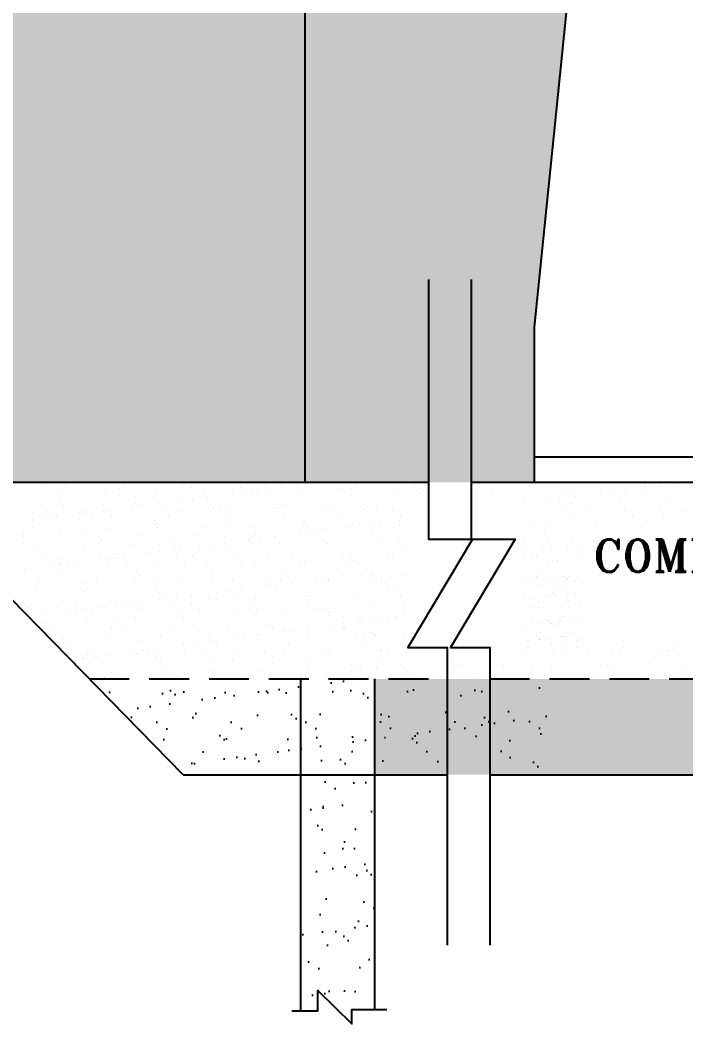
# Model space of a CAD drawing. Extents: x -1206532 to 786809, y -4288605 to 172932.
# Drawn here: x 467986 to 472996, y -4248785 to -4241240 of the extents above; entities that cross this region are included whole.
import ezdxf

# ---------------------------------------------------------------- set-up
doc = ezdxf.new("R2010")
doc.units = 0
doc.header["$LTSCALE"] = 300
doc.header["$MEASUREMENT"] = 0
doc.linetypes.add('DASHED', pattern=[0.75, 0.5, -0.25])
doc.layers.add('LINE', color=7, linetype='CONTINUOUS')
doc.styles.add('BIG', font='ROMANT.SHX')

msp = doc.modelspace()

# ---------------------------------------------------------------- hatches: boundary and pattern name
at = {"layer": 'LINE'}
h = msp.add_hatch(dxfattribs=at)
h.set_pattern_fill('AR-CONC', color=256, scale=50, style=0)
h.set_pattern_definition([(50, (-382186.66, -3709623.57), (358.63009, -31.37607), [37.5, -412.5]), (355, (-382186.66, -3709623.57), (-69.37567, 376.09607), [30, -330]), (100.4514, (-382156.78, -3709626.18), (289.25469, 344.71977), [31.8701, -350.57106]), (46.1842, (-382186.66, -3709523.57), (533.62052, -82.7595), [56.25, -618.75]), (96.6356, (-382142.2, -3709530.46), (467.33135, 487.05894), [47.80514, -525.8565]), (351.1842, (-382186.66, -3709523.57), (467.33097, 487.0593), [45, -495]), (21, (-382136.66, -3709548.57), (298.45353, -201.309445), [37.5, -412.5]), (326, (-382136.66, -3709548.57), (121.65767, 362.57502), [30, -330]), (71.4514, (-382111.8, -3709565.34), (420.11131, 161.26525), [31.8701, -350.57106]), (37.5, (-382186.66, -3709623.57), (6.079928, 166.446927), [0, -326, 0, -335, 0, -331.25]), (7.5, (-382186.66, -3709623.57), (131.53477, 197.205856), [0, -191, 0, -318.5, 0, -126.25]), (327.5, (-382298.16, -3709623.57), (266.911218, -11.277436), [0, -125, 0, -390, 0, -517.5]), (317.5, (-382348.16, -3709623.57), (291.593085, 50.05249), [0, -162.5, 0, -259, 0, -367.5])])
h.paths.add_polyline_path([(493379.08, -4237844.336), (482717.874, -4237844.336), (482717.874, -4244714.064), (486647.226, -4244714.064)])
h.paths.add_polyline_path([(467059.038, -4244714.064), (470131.834, -4244714.064), (470131.834, -4237844.336), (460327.184, -4237844.336)])
h.paths.add_polyline_path([(489494.473, -4242824.713), (496328.482, -4242824.713), (496328.482, -4244309.752), (489494.473, -4244309.752)], flags=9)
h.paths.add_polyline_path([(489525.144, -4243771.166), (496093.284, -4243771.166), (496093.284, -4245131.75), (489525.144, -4245131.75)], flags=9)
at = {"layer": 'LINE', "lineweight": 13}
h = msp.add_hatch(dxfattribs=at)
h.set_pattern_fill('AR-SAND', color=256, scale=100, style=0)
h.set_pattern_definition([(37.5, (-145127.12, 0), (-6.299336, 192.682377), [0, -152, 0, -170, 0, -162.5]), (7.5, (-145127.12, 0), (176.97767, 282.214607), [0, -82, 0, -137, 0, -52.5]), (327.5, (-145250.12, 0), (311.414186, 0.5659054), [0, -50, 0, -180, 0, -235]), (317.5, (-145250.12, 0), (300.61266, 87.767556), [0, -25, 0, -118, 0, -135])])
h.paths.add_polyline_path([(470131.834, -4244714.064), (471058.836, -4244714.064), (471379.508, -4244714.064), (471853.526, -4244714.064), (471853.526, -4243547.664), (472436.726, -4237844.336), (470131.834, -4237844.336)])
h.paths.add_polyline_path([(480996.182, -4243547.664), (480996.182, -4244714.064), (481701.671, -4244714.064), (482022.343, -4244714.064), (482717.874, -4244714.064), (482717.874, -4237844.336), (480412.982, -4237844.336)])
at = {"layer": 'LINE'}
h = msp.add_hatch(dxfattribs=at)
h.set_pattern_fill('AR-SAND', color=256, scale=180, style=0)
h.set_pattern_definition([(37.5, (-31843.97, -3503274.63), (-11.338804, 346.82828), [0, -273.6, 0, -306, 0, -292.5]), (7.5, (-31843.97, -3503274.63), (318.5598, 507.9863), [0, -147.6, 0, -246.6, 0, -94.5]), (327.5, (-32065.37, -3503274.63), (560.54554, 1.01863), [0, -90, 0, -324, 0, -423]), (317.5, (-32065.37, -3503274.63), (541.1028, 157.9816), [0, -45, 0, -212.4, 0, -243])])
h.paths.add_polyline_path([(470651.278, -4246192.345), (470651.278, -4246912.345), (471946.415, -4246912.345), (471946.415, -4246192.345)])
h.paths.add_polyline_path([(470651.278, -4246192.345), (470094.986, -4246192.345), (470094.986, -4246912.345), (470651.278, -4246912.345)])
h.paths.add_polyline_path([(468507.65, -4246192.345), (469213.2, -4246912.345), (470094.986, -4246912.345), (470094.986, -4246192.345)])
h.paths.add_polyline_path([(470651.278, -4246912.345), (470094.986, -4246912.345), (470094.986, -4248687.758), (470225.988, -4248687.758), (470225.988, -4248535.242), (470482.45, -4248785.367), (470482.45, -4248677.021), (470651.278, -4248677.021)])
h = msp.add_hatch(dxfattribs=at)
h.set_pattern_fill('AR-SAND', color=256, scale=140, style=0)
h.set_pattern_definition([(37.5, (481947.66, -3995430.46), (-8.81907, 269.75533), [0, -212.8, 0, -238, 0, -227.5]), (7.5, (481947.66, -3995430.46), (247.76874, 395.10045), [0, -114.8, 0, -191.8, 0, -73.5]), (327.5, (481775.46, -3995430.46), (435.97986, 0.79227), [0, -70, 0, -252, 0, -329]), (317.5, (481775.46, -3995430.46), (420.8577, 122.8746), [0, -35, 0, -165.2, 0, -189])])
h.paths.add_polyline_path([(483611.278, -4246192.345), (483054.986, -4246192.345), (483054.986, -4246912.345), (483611.278, -4246912.345)])
h.paths.add_polyline_path([(483054.986, -4246192.345), (480336.687, -4246192.345), (480336.687, -4246912.345), (483054.986, -4246912.345)])
h.paths.add_polyline_path([(479780.395, -4246192.345), (477156.434, -4246192.345), (476822.953, -4246192.345), (476822.953, -4246912.345), (479352.13, -4246912.345), (479780.395, -4246912.345)])
h.paths.add_polyline_path([(476822.953, -4246192.345), (476266.661, -4246192.345), (476266.661, -4246912.345), (476822.953, -4246912.345)])
h.paths.add_polyline_path([(476266.661, -4246192.345), (473812.69, -4246192.345), (473812.69, -4246912.345), (476266.661, -4246912.345)])
h.paths.add_polyline_path([(473812.69, -4246192.345), (473256.399, -4246192.345), (473256.399, -4246912.345), (473812.69, -4246912.345)])
h.paths.add_polyline_path([(473256.399, -4246192.345), (470651.278, -4246192.345), (470651.278, -4246912.345), (473256.399, -4246912.345)])
h.paths.add_polyline_path([(473812.69, -4246912.345), (473256.399, -4246912.345), (473256.399, -4248687.758), (473387.401, -4248687.758), (473387.401, -4248535.242), (473643.862, -4248785.367), (473643.862, -4248677.021), (473812.69, -4248677.021)])
h.paths.add_polyline_path([(476822.953, -4246912.345), (476266.661, -4246912.345), (476266.661, -4248687.758), (476397.663, -4248687.758), (476397.663, -4248535.242), (476654.124, -4248785.367), (476654.124, -4248677.021), (476822.953, -4248677.021)])
h.paths.add_polyline_path([(480336.687, -4246912.345), (479780.395, -4246912.345), (479780.395, -4248687.758), (479911.397, -4248687.758), (479911.397, -4248535.242), (480167.858, -4248785.367), (480167.858, -4248677.021), (480336.687, -4248677.021)])
h.paths.add_polyline_path([(485198.615, -4246192.345), (483611.278, -4246192.345), (483611.278, -4246912.345), (484493.065, -4246912.345)])

# ---------------------------------------------------------------- linework, layer by layer
for p, q in [((469213.2, -4246912.345), (460327.184, -4237844.336)), ((470131.834, -4244714.064), (470131.834, -4237844.336)), ((472436.726, -4237844.336), (471853.526, -4243547.664)), ((471853.526, -4243547.664), (471853.526, -4244714.064)), ((471853.526, -4244521.831), (477857.542, -4244521.831)), ((467059.038, -4244714.064), (471058.836, -4244714.064)), ((468148.288, -4244734.158), (468148.288, -4244734.158)), ((468333.817, -4244755.735), (468333.817, -4244755.735)), ((468708.491, -4244738.97), (468708.491, -4244738.97)), ((468734.296, -4244762.616), (468734.296, -4244762.616)), ((468769.797, -4244754.943), (468769.797, -4244754.943)), ((469205.777, -4244754.151), (469205.777, -4244754.151)), ((469276.951, -4244751.349), (469276.951, -4244751.349)), ((469641.757, -4244753.358), (469641.757, -4244753.358)), ((469837.155, -4244756.161), (469837.155, -4244756.161)), ((469960.929, -4244751.42), (469960.929, -4244751.42)), ((470033.801, -4244741.827), (470033.801, -4244741.827)), ((470077.736, -4244752.566), (470077.736, -4244752.566)), ((470110.566, -4244766.58), (470110.566, -4244766.58)), ((470147.618, -4244726.842), (470147.618, -4244726.842)), ((470405.615, -4244768.539), (470405.615, -4244768.539)), ((470477.028, -4244761.905), (470477.028, -4244761.905)), ((470513.716, -4244751.774), (470513.716, -4244751.774)), ((470835.161, -4244763.623), (470835.161, -4244763.623)), ((470949.696, -4244750.982), (470949.696, -4244750.982)), ((471213.286, -4244750), (471213.286, -4244750)), ((471379.508, -4244714.064), (477857.542, -4244714.064)), ((471385.676, -4244750.189), (471385.676, -4244750.189)), ((471579.749, -4244745.326), (471579.749, -4244745.326)), ((471821.656, -4244749.397), (471821.656, -4244749.397)), ((471937.881, -4244747.043), (471937.881, -4244747.043)), ((472257.636, -4244748.605), (472257.636, -4244748.605)), ((472316.006, -4244733.42), (472316.006, -4244733.42)), ((472682.469, -4244728.746), (472682.469, -4244728.746)), ((472693.616, -4244747.812), (472693.616, -4244747.812)), ((472727.946, -4244749.617), (472727.946, -4244749.617)), ((472800.817, -4244740.023), (472800.817, -4244740.023)), ((472914.635, -4244725.039), (472914.635, -4244725.039)), ((468271.588, -4244795.065), (468271.588, -4244795.065)), ((468629.72, -4244796.783), (468629.72, -4244796.783)), ((469007.845, -4244783.16), (469007.845, -4244783.16)), ((469280.104, -4244841.053), (469280.104, -4244841.053)), ((469374.308, -4244778.485), (469374.308, -4244778.485)), ((469393.922, -4244826.068), (469393.922, -4244826.068)), ((469584.081, -4244801.033), (469584.081, -4244801.033)), ((469656.952, -4244791.44), (469656.952, -4244791.44)), ((469732.441, -4244780.203), (469732.441, -4244780.203)), ((469770.77, -4244776.455), (469770.77, -4244776.455)), ((469862.959, -4244779.807), (469862.959, -4244779.807)), ((470965.818, -4244773.351), (470965.818, -4244773.351)), ((470991.623, -4244796.997), (470991.623, -4244796.997)), ((471534.279, -4244785.73), (471534.279, -4244785.73)), ((472047.121, -4244839.249), (472047.121, -4244839.249)), ((472094.482, -4244790.542), (472094.482, -4244790.542)), ((472120.287, -4244814.188), (472120.287, -4244814.188)), ((472160.939, -4244824.265), (472160.939, -4244824.265)), ((472351.098, -4244799.23), (472351.098, -4244799.23)), ((472423.969, -4244789.636), (472423.969, -4244789.636)), ((472537.787, -4244774.652), (472537.787, -4244774.652)), ((472662.943, -4244802.921), (472662.943, -4244802.921)), ((468287.633, -4244861.845), (468287.633, -4244861.845)), ((468313.438, -4244885.491), (468313.438, -4244885.491)), ((468830.385, -4244900.259), (468830.385, -4244900.259)), ((468856.094, -4244874.224), (468856.094, -4244874.224)), ((468903.256, -4244890.666), (468903.256, -4244890.666)), ((469017.074, -4244875.681), (469017.074, -4244875.681)), ((469207.233, -4244850.646), (469207.233, -4244850.646)), ((469416.297, -4244879.035), (469416.297, -4244879.035)), ((469442.102, -4244902.681), (469442.102, -4244902.681)), ((469563.615, -4244909.747), (469563.615, -4244909.747)), ((469930.078, -4244905.073), (469930.078, -4244905.073)), ((469984.758, -4244891.414), (469984.758, -4244891.414)), ((470288.21, -4244906.791), (470288.21, -4244906.791)), ((470544.961, -4244896.226), (470544.961, -4244896.226)), ((470570.765, -4244919.872), (470570.765, -4244919.872)), ((470666.335, -4244893.168), (470666.335, -4244893.168)), ((471784.091, -4244873.878), (471784.091, -4244873.878)), ((471974.25, -4244848.843), (471974.25, -4244848.843)), ((472135.518, -4244871.913), (472135.518, -4244871.913)), ((472493.651, -4244873.631), (472493.651, -4244873.631)), ((472871.776, -4244860.008), (472871.776, -4244860.008)), ((468082.77, -4244939.95), (468082.77, -4244939.95)), ((468149.56, -4244989.892), (468149.56, -4244989.892)), ((468175.313, -4244933.299), (468175.313, -4244933.299)), ((468234.35, -4244970.91), (468234.35, -4244970.91)), ((468263.378, -4244974.907), (468263.378, -4244974.907)), ((468453.537, -4244949.872), (468453.537, -4244949.872)), ((468460.895, -4244926.327), (468460.895, -4244926.327)), ((468526.408, -4244940.279), (468526.408, -4244940.279)), ((468611.293, -4244932.507), (468611.293, -4244932.507)), ((468640.226, -4244925.294), (468640.226, -4244925.294)), ((468670.33, -4244970.118), (468670.33, -4244970.118)), ((468827.357, -4244921.653), (468827.357, -4244921.653)), ((469047.273, -4244931.714), (469047.273, -4244931.714)), ((469106.31, -4244969.325), (469106.31, -4244969.325)), ((469185.49, -4244923.37), (469185.49, -4244923.37)), ((469483.252, -4244930.922), (469483.252, -4244930.922)), ((469542.29, -4244968.533), (469542.29, -4244968.533)), ((469919.232, -4244930.13), (469919.232, -4244930.13)), ((469978.27, -4244967.741), (469978.27, -4244967.741)), ((470355.212, -4244929.338), (470355.212, -4244929.338)), ((470414.25, -4244966.949), (470414.25, -4244966.949)), ((470791.192, -4244928.545), (470791.192, -4244928.545)), ((470850.229, -4244966.156), (470850.229, -4244966.156)), ((472099.132, -4244926.169), (472099.132, -4244926.169)), ((472158.169, -4244963.78), (472158.169, -4244963.78)), ((472242.085, -4244925.795), (472242.085, -4244925.795)), ((472535.111, -4244925.376), (472535.111, -4244925.376)), ((472594.149, -4244962.987), (472594.149, -4244962.987)), ((472802.288, -4244930.607), (472802.288, -4244930.607)), ((472828.093, -4244954.253), (472828.093, -4244954.253)), ((472971.091, -4244924.584), (472971.091, -4244924.584)), ((468076.688, -4244999.485), (468076.688, -4244999.485)), ((468280.407, -4245064.82), (468280.407, -4245064.82)), ((468435.236, -4244997.098), (468435.236, -4244997.098)), ((468638.539, -4245066.538), (468638.539, -4245066.538)), ((468995.439, -4245001.91), (468995.439, -4245001.91)), ((469016.664, -4245052.915), (469016.664, -4245052.915)), ((469021.244, -4245025.556), (469021.244, -4245025.556)), ((469383.127, -4245048.241), (469383.127, -4245048.241)), ((469563.9, -4245014.289), (469563.9, -4245014.289)), ((469741.26, -4245049.958), (469741.26, -4245049.958)), ((470119.385, -4245036.335), (470119.385, -4245036.335)), ((470124.103, -4245019.101), (470124.103, -4245019.101)), ((470149.908, -4245042.746), (470149.908, -4245042.746)), ((470466.857, -4245047.295), (470466.857, -4245047.295)), ((470485.847, -4245031.661), (470485.847, -4245031.661)), ((470539.728, -4245037.701), (470539.728, -4245037.701)), ((470653.546, -4245022.717), (470653.546, -4245022.717)), ((470692.564, -4245031.479), (470692.564, -4245031.479)), ((470843.705, -4244997.682), (470843.705, -4244997.682)), ((470843.98, -4245033.378), (470843.98, -4245033.378)), ((471821.227, -4245048.67), (471821.227, -4245048.67)), ((471946.7, -4245016.799), (471946.7, -4245016.799)), ((472324.825, -4245003.176), (472324.825, -4245003.176)), ((472691.288, -4244998.501), (472691.288, -4244998.501)), ((468010.905, -4245107.102), (468010.905, -4245107.102)), ((468014.378, -4245119.973), (468014.378, -4245119.973)), ((468446.885, -4245106.309), (468446.885, -4245106.309)), ((468882.865, -4245105.517), (468882.865, -4245105.517)), ((469143.042, -4245137.163), (469143.042, -4245137.163)), ((469318.845, -4245104.725), (469318.845, -4245104.725)), ((469703.245, -4245141.975), (469703.245, -4245141.975)), ((469713.161, -4245146.521), (469713.161, -4245146.521)), ((469754.825, -4245103.933), (469754.825, -4245103.933)), ((469786.032, -4245136.927), (469786.032, -4245136.927)), ((469899.85, -4245121.943), (469899.85, -4245121.943)), ((470090.009, -4245096.908), (470090.009, -4245096.908)), ((470162.88, -4245087.314), (470162.88, -4245087.314)), ((470190.804, -4245103.14), (470190.804, -4245103.14)), ((470276.698, -4245072.33), (470276.698, -4245072.33)), ((470626.784, -4245102.348), (470626.784, -4245102.348)), ((471777.875, -4245146.343), (471777.875, -4245146.343)), ((471934.724, -4245099.971), (471934.724, -4245099.971)), ((472144.337, -4245141.669), (472144.337, -4245141.669)), ((468091.589, -4245209.706), (468091.589, -4245209.706)), ((468469.714, -4245196.082), (468469.714, -4245196.082)), ((468600.386, -4245148.43), (468600.386, -4245148.43)), ((468836.176, -4245191.408), (468836.176, -4245191.408)), ((469146.153, -4245221.169), (469146.153, -4245221.169)), ((469194.309, -4245193.126), (469194.309, -4245193.126)), ((469336.312, -4245196.134), (469336.312, -4245196.134)), ((469409.184, -4245186.54), (469409.184, -4245186.54)), ((469523.002, -4245171.556), (469523.002, -4245171.556)), ((469572.434, -4245179.503), (469572.434, -4245179.503)), ((469729.05, -4245165.621), (469729.05, -4245165.621)), ((469938.897, -4245174.828), (469938.897, -4245174.828)), ((470271.706, -4245154.354), (470271.706, -4245154.354)), ((470297.029, -4245176.546), (470297.029, -4245176.546)), ((470675.154, -4245162.923), (470675.154, -4245162.923)), ((470831.909, -4245159.166), (470831.909, -4245159.166)), ((470857.714, -4245182.811), (470857.714, -4245182.811)), ((471913.17, -4245219.365), (471913.17, -4245219.365)), ((471960.573, -4245176.356), (471960.573, -4245176.356)), ((471986.378, -4245200.002), (471986.378, -4245200.002)), ((472103.329, -4245194.33), (472103.329, -4245194.33)), ((472176.2, -4245184.736), (472176.2, -4245184.736)), ((468153.724, -4245247.659), (468153.724, -4245247.659)), ((468179.528, -4245271.305), (468179.528, -4245271.305)), ((468288.381, -4245283.873), (468288.381, -4245283.873)), ((468582.616, -4245295.36), (468582.616, -4245295.36)), ((468655.487, -4245285.766), (468655.487, -4245285.766)), ((468722.184, -4245260.038), (468722.184, -4245260.038)), ((468724.361, -4245283.081), (468724.361, -4245283.081)), ((468769.305, -4245270.782), (468769.305, -4245270.782)), ((468959.464, -4245245.747), (468959.464, -4245245.747)), ((469032.335, -4245236.153), (469032.335, -4245236.153)), ((469160.341, -4245282.289), (469160.341, -4245282.289)), ((469282.388, -4245264.85), (469282.388, -4245264.85)), ((469308.192, -4245288.495), (469308.192, -4245288.495)), ((469596.32, -4245281.496), (469596.32, -4245281.496)), ((469850.848, -4245277.228), (469850.848, -4245277.228)), ((470032.3, -4245280.704), (470032.3, -4245280.704)), ((470411.051, -4245282.04), (470411.051, -4245282.04)), ((470468.28, -4245279.912), (470468.28, -4245279.912)), ((470749.392, -4245275.286), (470749.392, -4245275.286)), ((470789.604, -4245277.162), (470789.604, -4245277.162)), ((471776.22, -4245277.535), (471776.22, -4245277.535)), ((471799.352, -4245234.349), (471799.352, -4245234.349)), ((471830.678, -4245279.951), (471830.678, -4245279.951)), ((471870.483, -4245273.248), (471870.483, -4245273.248)), ((472212.2, -4245276.743), (472212.2, -4245276.743)), ((468015.609, -4245370.008), (468015.609, -4245370.008)), ((468205.768, -4245344.973), (468205.768, -4245344.973)), ((468278.639, -4245335.379), (468278.639, -4245335.379)), ((468289.226, -4245334.576), (468289.226, -4245334.576)), ((468347.418, -4245321.484), (468347.418, -4245321.484)), ((468392.457, -4245320.395), (468392.457, -4245320.395)), ((468647.358, -4245336.293), (468647.358, -4245336.293)), ((468783.398, -4245320.692), (468783.398, -4245320.692)), ((469025.483, -4245322.67), (469025.483, -4245322.67)), ((469219.378, -4245319.9), (469219.378, -4245319.9)), ((469391.946, -4245317.996), (469391.946, -4245317.996)), ((469655.358, -4245319.107), (469655.358, -4245319.107)), ((469750.079, -4245319.714), (469750.079, -4245319.714)), ((470091.338, -4245318.315), (470091.338, -4245318.315)), ((470128.204, -4245306.09), (470128.204, -4245306.09)), ((470436.856, -4245305.686), (470436.856, -4245305.686)), ((470494.666, -4245301.416), (470494.666, -4245301.416)), ((470527.318, -4245317.523), (470527.318, -4245317.523)), ((471955.673, -4245315.048), (471955.673, -4245315.048)), ((471991.25, -4245303.007), (471991.25, -4245303.007)), ((472031.462, -4245304.884), (472031.462, -4245304.884)), ((468301.327, -4245382.912), (468301.327, -4245382.912)), ((468861.53, -4245387.724), (468861.53, -4245387.724)), ((468887.334, -4245411.37), (468887.334, -4245411.37)), ((469429.99, -4245400.103), (469429.99, -4245400.103)), ((469947.716, -4245444.584), (469947.716, -4245444.584)), ((469990.194, -4245404.915), (469990.194, -4245404.915)), ((470015.998, -4245428.561), (470015.998, -4245428.561)), ((470219.088, -4245442.395), (470219.088, -4245442.395)), ((470291.96, -4245432.802), (470291.96, -4245432.802)), ((470305.848, -4245446.301), (470305.848, -4245446.301)), ((470405.777, -4245417.817), (470405.777, -4245417.817)), ((470558.654, -4245417.293), (470558.654, -4245417.293)), ((470613.532, -4245427.483), (470613.532, -4245427.483)), ((470627.512, -4245405.634), (470627.512, -4245405.634)), ((470634.9, -4245395.871), (470634.9, -4245395.871)), ((470701.621, -4245428.594), (470701.621, -4245428.594)), ((470764.082, -4245420.371), (470764.082, -4245420.371)), ((470861.64, -4245407.527), (470861.64, -4245407.527)), ((471869.37, -4245433.355), (471869.37, -4245433.355)), ((471876.758, -4245423.592), (471876.758, -4245423.592)), ((471887.06, -4245383.132), (471887.06, -4245383.132)), ((472005.94, -4245448.092), (472005.94, -4245448.092)), ((472075.112, -4245424.493), (472075.112, -4245424.493)), ((472097.23, -4245444.761), (472097.23, -4245444.761)), ((472103.498, -4245435.248), (472103.498, -4245435.248)), ((472108.32, -4245424.767), (472108.32, -4245424.767)), ((472183.729, -4245425.064), (472183.729, -4245425.064)), ((468100.408, -4245479.461), (468100.408, -4245479.461)), ((468123.973, -4245457.676), (468123.973, -4245457.676)), ((468440.672, -4245510.599), (468440.672, -4245510.599)), ((468478.533, -4245465.838), (468478.533, -4245465.838)), ((468559.953, -4245456.884), (468559.953, -4245456.884)), ((468844.995, -4245461.163), (468844.995, -4245461.163)), ((468995.933, -4245456.092), (468995.933, -4245456.092)), ((469009.133, -4245522.978), (469009.133, -4245522.978)), ((469203.128, -4245462.881), (469203.128, -4245462.881)), ((469431.913, -4245455.299), (469431.913, -4245455.299)), ((469581.253, -4245449.258), (469581.253, -4245449.258)), ((469652.081, -4245517.043), (469652.081, -4245517.043)), ((469867.892, -4245454.507), (469867.892, -4245454.507)), ((469915.111, -4245482.415), (469915.111, -4245482.415)), ((470028.929, -4245467.43), (470028.929, -4245467.43)), ((470303.872, -4245453.715), (470303.872, -4245453.715)), ((470664.135, -4245459.721), (470664.135, -4245459.721)), ((470746.951, -4245515.08), (470746.951, -4245515.08)), ((470797.163, -4245508.381), (470797.163, -4245508.381)), ((471785.226, -4245457.684), (471785.226, -4245457.684)), ((471855.39, -4245455.204), (471855.39, -4245455.204)), ((471905.993, -4245487.442), (471905.993, -4245487.442)), ((471943.479, -4245456.315), (471943.479, -4245456.315)), ((472056.463, -4245490.164), (472056.463, -4245490.164)), ((472158.923, -4245457.005), (472158.923, -4245457.005)), ((468466.477, -4245534.245), (468466.477, -4245534.245)), ((469034.302, -4245592.425), (469034.302, -4245592.425)), ((469088.544, -4245591.234), (469088.544, -4245591.234)), ((469161.415, -4245581.641), (469161.415, -4245581.641)), ((469275.233, -4245566.656), (469275.233, -4245566.656)), ((469400.765, -4245587.751), (469400.765, -4245587.751)), ((469465.392, -4245541.621), (469465.392, -4245541.621)), ((469538.263, -4245532.028), (469538.263, -4245532.028)), ((469569.336, -4245527.789), (469569.336, -4245527.789)), ((469595.141, -4245551.435), (469595.141, -4245551.435)), ((469758.898, -4245589.469), (469758.898, -4245589.469)), ((470137.023, -4245575.846), (470137.023, -4245575.846)), ((470137.796, -4245540.168), (470137.796, -4245540.168)), ((470503.486, -4245571.171), (470503.486, -4245571.171)), ((470769.069, -4245535.347), (470769.069, -4245535.347)), ((470846.308, -4245575.778), (470846.308, -4245575.778)), ((471781.298, -4245597.15), (471781.298, -4245597.15)), ((471843.759, -4245588.927), (471843.759, -4245588.927)), ((471941.318, -4245576.083), (471941.318, -4245576.083)), ((471967.399, -4245573.741), (471967.399, -4245573.741)), ((471988.809, -4245542.801), (471988.809, -4245542.801)), ((472010.927, -4245563.069), (472010.927, -4245563.069)), ((472039.021, -4245536.102), (472039.021, -4245536.102)), ((472104.311, -4245554.624), (472104.311, -4245554.624)), ((472166.772, -4245546.401), (472166.772, -4245546.401)), ((468019.814, -4245633.474), (468019.814, -4245633.474)), ((468024.506, -4245672.851), (468024.506, -4245672.851)), ((468045.619, -4245657.119), (468045.619, -4245657.119)), ((468298.045, -4245604.331), (468298.045, -4245604.331)), ((468401.449, -4245634.448), (468401.449, -4245634.448)), ((468460.486, -4245672.059), (468460.486, -4245672.059)), ((468521.536, -4245665.882), (468521.536, -4245665.882)), ((468588.275, -4245645.852), (468588.275, -4245645.852)), ((468656.177, -4245606.049), (468656.177, -4245606.049)), ((468711.696, -4245640.847), (468711.696, -4245640.847)), ((468784.567, -4245631.254), (468784.567, -4245631.254)), ((468837.429, -4245633.655), (468837.429, -4245633.655)), ((468896.466, -4245671.266), (468896.466, -4245671.266)), ((468898.385, -4245616.269), (468898.385, -4245616.269)), ((469148.478, -4245650.664), (469148.478, -4245650.664)), ((469174.283, -4245674.31), (469174.283, -4245674.31)), ((469273.409, -4245632.863), (469273.409, -4245632.863)), ((469332.446, -4245670.474), (469332.446, -4245670.474)), ((469709.388, -4245632.071), (469709.388, -4245632.071)), ((469716.939, -4245663.043), (469716.939, -4245663.043)), ((469768.426, -4245669.682), (469768.426, -4245669.682)), ((470145.368, -4245631.279), (470145.368, -4245631.279)), ((470204.406, -4245668.89), (470204.406, -4245668.89)), ((470277.142, -4245667.855), (470277.142, -4245667.855)), ((470642.459, -4245627.09), (470642.459, -4245627.09)), ((470873.467, -4245631.011), (470873.467, -4245631.011)), ((471840.894, -4245645.746), (471840.894, -4245645.746)), ((471884.317, -4245654.811), (471884.317, -4245654.811)), ((471894.619, -4245614.351), (471894.619, -4245614.351)), ((472088.166, -4245603.499), (472088.166, -4245603.499)), ((472115.325, -4245658.732), (472115.325, -4245658.732)), ((472191.288, -4245656.283), (472191.288, -4245656.283)), ((468109.227, -4245749.216), (468109.227, -4245749.216)), ((468144.688, -4245715.495), (468144.688, -4245715.495)), ((468334.847, -4245690.46), (468334.847, -4245690.46)), ((468407.719, -4245680.867), (468407.719, -4245680.867)), ((468487.352, -4245735.593), (468487.352, -4245735.593)), ((468853.815, -4245730.919), (468853.815, -4245730.919)), ((469211.947, -4245732.636), (469211.947, -4245732.636)), ((469590.072, -4245719.013), (469590.072, -4245719.013)), ((469956.535, -4245714.339), (469956.535, -4245714.339)), ((470302.947, -4245691.5), (470302.947, -4245691.5)), ((470314.667, -4245716.057), (470314.667, -4245716.057)), ((470649.267, -4245746.185), (470649.267, -4245746.185)), ((470710.447, -4245727.975), (470710.447, -4245727.975)), ((470804.722, -4245739.6), (470804.722, -4245739.6)), ((470812.26, -4245724.726), (470812.26, -4245724.726)), ((470874.721, -4245716.503), (470874.721, -4245716.503)), ((471831.538, -4245725.938), (471831.538, -4245725.938)), ((472064.022, -4245721.382), (472064.022, -4245721.382)), ((472116.579, -4245744.224), (472116.579, -4245744.224)), ((472214.137, -4245731.38), (472214.137, -4245731.38)), ((468167.417, -4245768.727), (468167.417, -4245768.727)), ((468237.041, -4245808.25), (468237.041, -4245808.25)), ((468673.021, -4245807.458), (468673.021, -4245807.458)), ((468727.62, -4245773.539), (468727.62, -4245773.539)), ((468753.425, -4245797.184), (468753.425, -4245797.184)), ((469109.001, -4245806.666), (469109.001, -4245806.666)), ((469296.081, -4245785.917), (469296.081, -4245785.917)), ((469544.981, -4245805.874), (469544.981, -4245805.874)), ((469856.284, -4245790.729), (469856.284, -4245790.729)), ((469882.089, -4245814.375), (469882.089, -4245814.375)), ((469980.96, -4245805.081), (469980.96, -4245805.081)), ((470158.009, -4245812.918), (470158.009, -4245812.918)), ((470348.168, -4245787.883), (470348.168, -4245787.883)), ((470416.94, -4245804.289), (470416.94, -4245804.289)), ((470421.039, -4245778.289), (470421.039, -4245778.289)), ((470424.745, -4245803.108), (470424.745, -4245803.108)), ((470534.857, -4245763.305), (470534.857, -4245763.305)), ((470551.708, -4245759.028), (470551.708, -4245759.028)), ((470761.051, -4245760.213), (470761.051, -4245760.213)), ((471793.566, -4245786.75), (471793.566, -4245786.75)), ((471882.142, -4245758.176), (471882.142, -4245758.176)), ((471891.125, -4245773.906), (471891.125, -4245773.906)), ((471952.305, -4245755.696), (471952.305, -4245755.696)), ((471960.333, -4245755.191), (471960.333, -4245755.191)), ((471982.451, -4245775.459), (471982.451, -4245775.459)), ((472002.909, -4245787.934), (472002.909, -4245787.934)), ((472046.58, -4245767.321), (472046.58, -4245767.321)), ((472054.118, -4245752.447), (472054.118, -4245752.447)), ((468306.763, -4245896.413), (468306.763, -4245896.413)), ((468306.864, -4245874.086), (468306.864, -4245874.086)), ((468664.996, -4245875.804), (468664.996, -4245875.804)), ((469043.122, -4245862.181), (469043.122, -4245862.181)), ((469409.584, -4245857.506), (469409.584, -4245857.506)), ((469594.471, -4245887.109), (469594.471, -4245887.109)), ((469667.343, -4245877.515), (469667.343, -4245877.515)), ((469767.717, -4245859.224), (469767.717, -4245859.224)), ((469781.16, -4245862.531), (469781.16, -4245862.531)), ((469971.32, -4245837.496), (469971.32, -4245837.496)), ((470044.191, -4245827.902), (470044.191, -4245827.902)), ((470145.842, -4245845.601), (470145.842, -4245845.601)), ((470512.305, -4245840.927), (470512.305, -4245840.927)), ((470569.526, -4245876.949), (470569.526, -4245876.949)), ((470632.171, -4245845.778), (470632.171, -4245845.778)), ((470650.018, -4245858.309), (470650.018, -4245858.309)), ((470654.29, -4245866.045), (470654.29, -4245866.045)), ((470870.437, -4245842.644), (470870.437, -4245842.644)), ((471874.029, -4245873.499), (471874.029, -4245873.499)), ((471891.876, -4245886.03), (471891.876, -4245886.03)), ((471891.938, -4245893.282), (471891.938, -4245893.282)), ((471896.148, -4245893.767), (471896.148, -4245893.767)), ((471902.178, -4245845.57), (471902.178, -4245845.57)), ((471954.399, -4245885.059), (471954.399, -4245885.059)), ((472051.957, -4245872.215), (472051.957, -4245872.215)), ((472064.314, -4245874.233), (472064.314, -4245874.233)), ((472086.849, -4245871.123), (472086.849, -4245871.123)), ((472139.416, -4245848.756), (472139.416, -4245848.756)), ((472198.847, -4245887.502), (472198.847, -4245887.502)), ((468332.567, -4245920.059), (468332.567, -4245920.059)), ((468875.223, -4245908.792), (468875.223, -4245908.792)), ((468913.646, -4245976.741), (468913.646, -4245976.741)), ((469027.464, -4245961.757), (469027.464, -4245961.757)), ((469217.623, -4245936.722), (469217.623, -4245936.722)), ((469290.494, -4245927.128), (469290.494, -4245927.128)), ((469404.312, -4245912.144), (469404.312, -4245912.144)), ((469435.426, -4245913.604), (469435.426, -4245913.604)), ((469461.231, -4245937.249), (469461.231, -4245937.249)), ((470003.887, -4245925.982), (470003.887, -4245925.982)), ((470564.09, -4245930.794), (470564.09, -4245930.794)), ((470589.895, -4245954.44), (470589.895, -4245954.44)), ((470701.612, -4245972.189), (470701.612, -4245972.189)), ((471794.481, -4245959.953), (471794.481, -4245959.953)), ((471804.332, -4245955.609), (471804.332, -4245955.609)), ((471811.384, -4245904.67), (471811.384, -4245904.67)), ((471984.64, -4245934.918), (471984.64, -4245934.918)), ((472057.511, -4245925.324), (472057.511, -4245925.324)), ((472170.795, -4245950.935), (472170.795, -4245950.935)), ((472171.329, -4245910.34), (472171.329, -4245910.34)), ((472185.081, -4245903.991), (472185.081, -4245903.991)), ((472261.215, -4245960.363), (472261.215, -4245960.363)), ((472528.927, -4245952.652), (472528.927, -4245952.652)), ((472821.418, -4245965.175), (472821.418, -4245965.175)), ((472874.315, -4245977.099), (472874.315, -4245977.099)), ((472907.052, -4245939.029), (472907.052, -4245939.029)), ((468454.366, -4246031.666), (468454.366, -4246031.666)), ((468463.927, -4246035.948), (468463.927, -4246035.948)), ((468496.171, -4246005.348), (468496.171, -4246005.348)), ((468514.517, -4245985.022), (468514.517, -4245985.022)), ((468536.798, -4246026.354), (468536.798, -4246026.354)), ((468573.554, -4246022.633), (468573.554, -4246022.633)), ((468650.616, -4246011.37), (468650.616, -4246011.37)), ((468840.775, -4245986.335), (468840.775, -4245986.335)), ((468862.634, -4246000.674), (468862.634, -4246000.674)), ((468950.497, -4245984.23), (468950.497, -4245984.23)), ((469009.534, -4246021.841), (469009.534, -4246021.841)), ((469014.569, -4246036.478), (469014.569, -4246036.478)), ((469220.766, -4246002.392), (469220.766, -4246002.392)), ((469386.477, -4245983.437), (469386.477, -4245983.437)), ((469445.514, -4246021.048), (469445.514, -4246021.048)), ((469583.029, -4246048.857), (469583.029, -4246048.857)), ((469598.891, -4245988.769), (469598.891, -4245988.769)), ((469822.456, -4245982.645), (469822.456, -4245982.645)), ((469881.494, -4246020.256), (469881.494, -4246020.256)), ((469965.354, -4245984.094), (469965.354, -4245984.094)), ((470258.436, -4245981.853), (470258.436, -4245981.853)), ((470317.474, -4246019.464), (470317.474, -4246019.464)), ((470323.487, -4245985.812), (470323.487, -4245985.812)), ((470694.416, -4245981.061), (470694.416, -4245981.061)), ((470753.454, -4246018.672), (470753.454, -4246018.672)), ((472002.356, -4245978.684), (472002.356, -4245978.684)), ((472061.393, -4246016.295), (472061.393, -4246016.295)), ((472438.336, -4245977.892), (472438.336, -4245977.892)), ((472497.373, -4246015.502), (472497.373, -4246015.502)), ((472847.223, -4245988.821), (472847.223, -4245988.821)), ((472933.353, -4246014.71), (472933.353, -4246014.71)), ((469040.373, -4246060.124), (469040.373, -4246060.124)), ((469418.403, -4246127.262), (469418.403, -4246127.262)), ((470143.233, -4246053.669), (470143.233, -4246053.669)), ((470154.661, -4246115.356), (470154.661, -4246115.356)), ((470169.037, -4246077.315), (470169.037, -4246077.315)), ((470521.124, -4246110.682), (470521.124, -4246110.682)), ((470550.118, -4246123.776), (470550.118, -4246123.776)), ((470663.936, -4246108.792), (470663.936, -4246108.792)), ((470711.693, -4246066.047), (470711.693, -4246066.047)), ((470854.095, -4246083.757), (470854.095, -4246083.757)), ((470879.256, -4246112.4), (470879.256, -4246112.4)), ((471257.381, -4246098.777), (471257.381, -4246098.777)), ((471297.701, -4246094.505), (471297.701, -4246094.505)), ((471623.844, -4246094.102), (471623.844, -4246094.102)), ((471840.357, -4246083.238), (471840.357, -4246083.238)), ((471981.977, -4246095.82), (471981.977, -4246095.82)), ((472360.102, -4246082.197), (472360.102, -4246082.197)), ((472400.56, -4246088.05), (472400.56, -4246088.05)), ((472426.365, -4246111.696), (472426.365, -4246111.696)), ((472726.564, -4246077.523), (472726.564, -4246077.523)), ((472969.021, -4246100.429), (472969.021, -4246100.429)), ((468593.711, -4246159.353), (468593.711, -4246159.353)), ((468619.516, -4246182.999), (468619.516, -4246182.999)), ((468673.816, -4246145.559), (468673.816, -4246145.559)), ((468786.089, -4246158.032), (468786.089, -4246158.032)), ((469051.941, -4246131.936), (469051.941, -4246131.936)), ((469162.172, -4246171.732), (469162.172, -4246171.732)), ((469222.069, -4246157.24), (469222.069, -4246157.24)), ((469658.049, -4246156.448), (469658.049, -4246156.448)), ((469722.375, -4246176.543), (469722.375, -4246176.543)), ((469776.536, -4246128.979), (469776.536, -4246128.979)), ((470094.028, -4246155.656), (470094.028, -4246155.656)), ((470094.986, -4246192.345), (470094.986, -4248687.758)), ((470100.399, -4246182.983), (470100.399, -4246182.983)), ((470173.27, -4246173.389), (470173.27, -4246173.389)), ((470287.088, -4246158.405), (470287.088, -4246158.405)), ((470290.835, -4246188.922), (470290.835, -4246188.922)), ((470477.247, -4246133.37), (470477.247, -4246133.37)), ((470530.008, -4246154.863), (470530.008, -4246154.863)), ((470651.278, -4246192.345), (470651.278, -4248677.021)), ((470965.988, -4246154.071), (470965.988, -4246154.071)), ((471401.968, -4246153.279), (471401.968, -4246153.279)), ((471837.948, -4246152.487), (471837.948, -4246152.487)), ((472273.928, -4246151.694), (472273.928, -4246151.694)), ((472709.908, -4246150.902), (472709.908, -4246150.902)), ((472867.416, -4246181.179), (472867.416, -4246181.179)), ((472940.287, -4246171.586), (472940.287, -4246171.586)), ((469213.2, -4246912.345), (471199.107, -4246912.345)), ((471519.78, -4246912.345), (477997.813, -4246912.345))]:
    msp.add_line(p, q, dxfattribs=at)
at = {"layer": 'LINE', "lineweight": 13}
for p, q in [((468574.581, -4245124.785), (468574.581, -4245124.785)), ((469842.24, -4245492.008), (469842.24, -4245492.008))]:
    msp.add_line(p, q, dxfattribs=at)
at = {"layer": 'LINE', "linetype": 'DASHED', "ltscale": 2}
for p, q in [((468507.65, -4246192.345), (471199.107, -4246192.345)), ((471519.78, -4246192.345), (477997.813, -4246192.345))]:
    msp.add_line(p, q, dxfattribs=at)
at = {"layer": 'LINE'}
for points in [[(471058.836, -4243190.231), (471058.836, -4245140.787), (471390.031, -4245140.787), (470904.044, -4245955.793), (471199.107, -4245955.793), (471199.107, -4248192.723)], [(471379.508, -4243190.231), (471379.508, -4245140.787), (471710.703, -4245140.787), (471224.716, -4245955.793), (471519.78, -4245955.793), (471519.78, -4248192.723)], [(470030.593, -4248687.758), (470225.988, -4248687.758), (470225.988, -4248535.242), (470482.45, -4248785.367), (470482.45, -4248677.021), (470744.127, -4248677.021)]]:
    msp.add_lwpolyline(points, dxfattribs=at)

# ---------------------------------------------------------------- texts
at = {"layer": 'LINE', "style": 'BIG'}
msp.add_text('COMPACTED SAND FILL', height=243, dxfattribs=at).set_placement((472299.603, -4245387.982))

doc.saveas('drawing.dxf')
